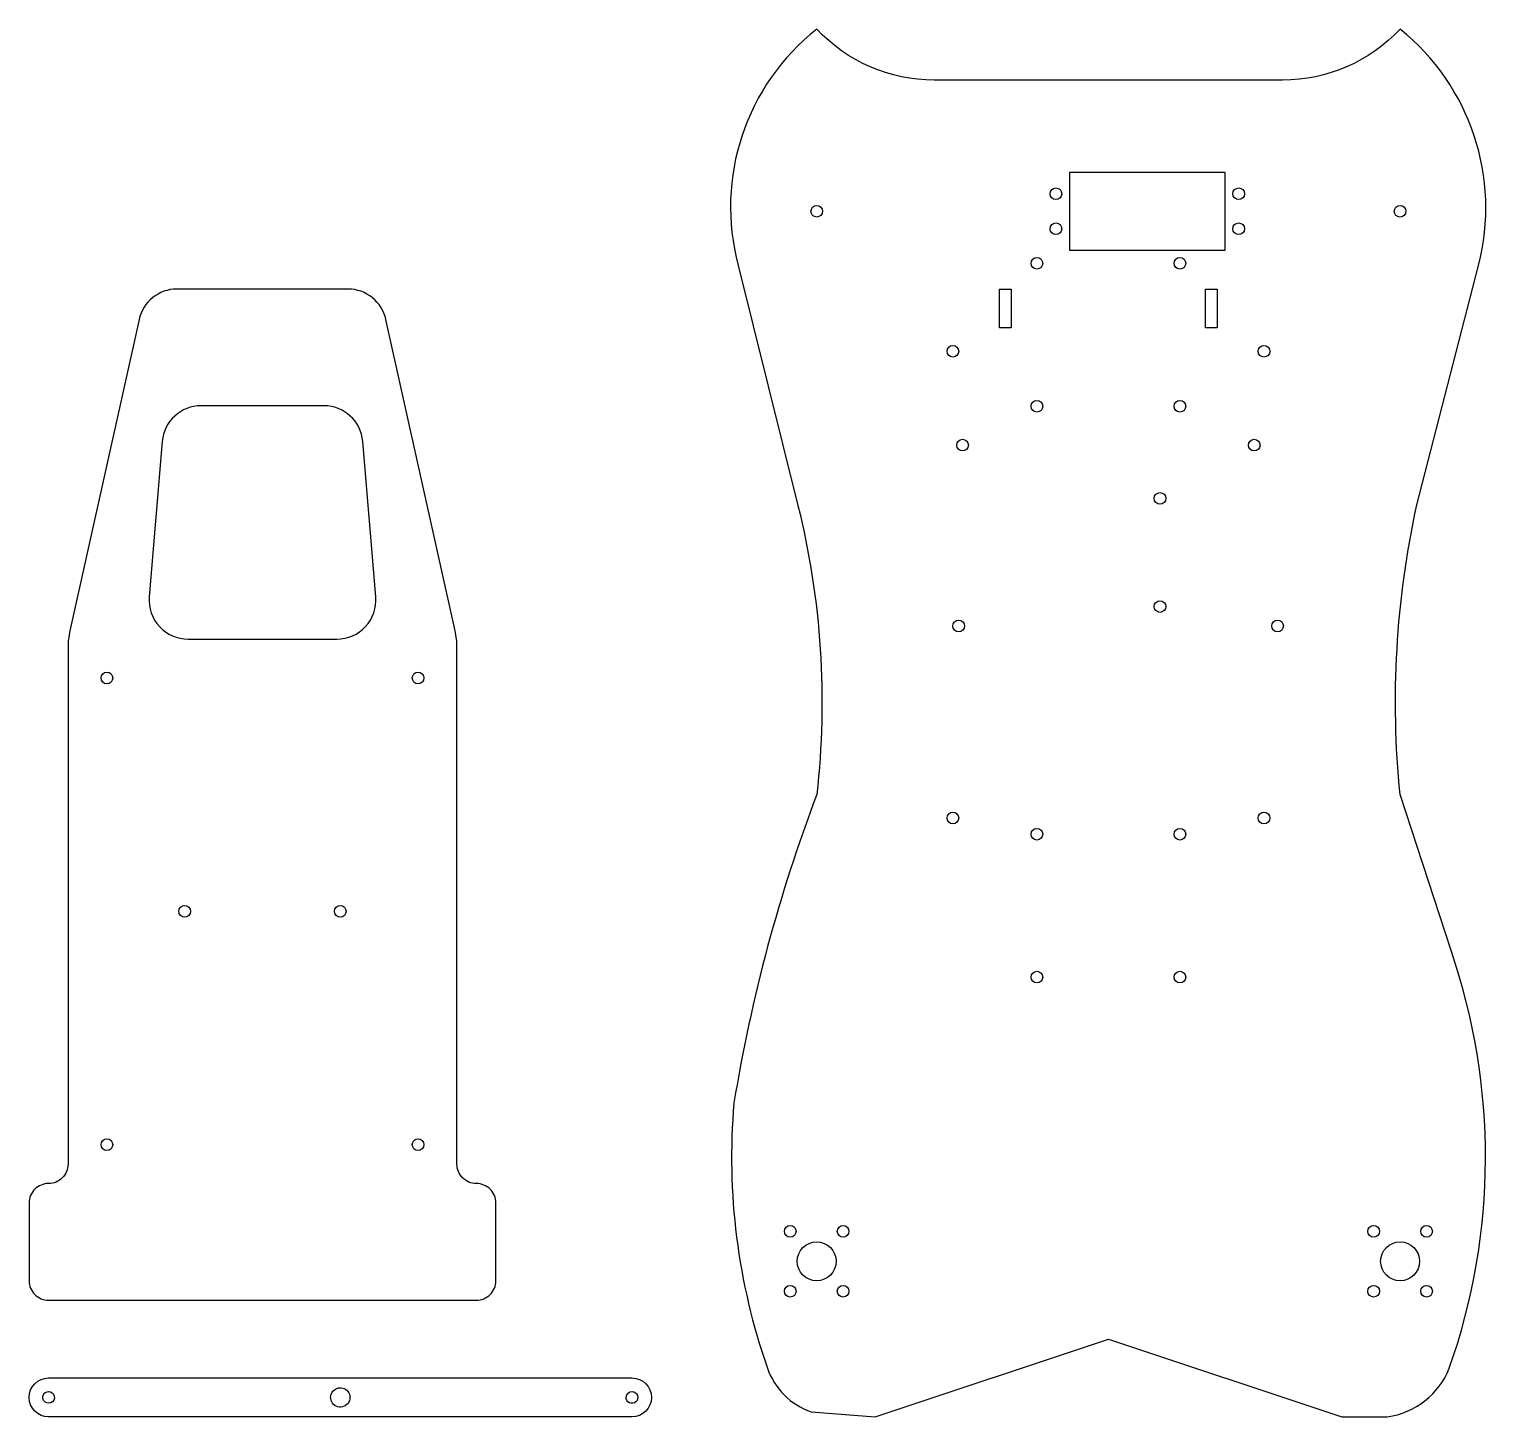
# Model space of a CAD drawing. Header units: millimetres. Extents: x 0 to 375, y 0 to 357.
import ezdxf

# ---------------------------------------------------------------- set-up
doc = ezdxf.new("R2010")
doc.units = ezdxf.units.MM
doc.layers.add('обводка', color=1, linetype='Continuous')

msp = doc.modelspace()

# ---------------------------------------------------------------- linework, layer by layer
at = {"layer": 'обводка'}
for points in [[(277.5, 20), (337.5, 0), (349.23, 0, 0.267476), (365.15, 12.49, 0.169233), (365.59, 119.91), (352.5, 160, -0.079209), (356.81, 234.5), (372.68, 296.1, 0.294642), (352.5, 356.84, -0.207468), (322.28, 343.74), (232.71, 343.74, -0.207468), (202.5, 356.84, 0.29932), (182.31, 296.1), (197.65, 234.37, -0.08954), (202.5, 160, 0.050021), (181.23, 80.78, 0.106355), (189.84, 12.49, 0.226024), (201.06, 1.26), (217.5, 0), (277.5, 20)], [(115, 30, 0.414214), (120, 35), (120, 55, 0.414214), (115, 60, -0.414214), (110, 65), (110, 197.8, 0.054722), (109.52, 202.14), (91.74, 282.17, 0.351524), (81.98, 290), (38.02, 290, 0.351524), (28.26, 282.17), (10.48, 202.14, 0.054722), (10, 197.8), (10, 65, -0.414214), (5, 60, 0.414214), (0, 55), (0, 35, 0.414214), (5, 30), (115, 30)], [(40.87, 200), (79.13, 200, 0.43878), (89.1, 210.83), (85.76, 250.83, 0.390066), (75.8, 260), (44.2, 260, 0.390066), (34.24, 250.83), (30.9, 210.83, 0.43878), (40.87, 200, 0.510726)], [(11.12, 10), (155, 10, -1), (155, 0), (5, 0, -1), (5, 10), (12.8, 10)], [(80.19, 7.49, -4.053223), (78.06, 6.57, -0.246717), (80.19, 7.49, -0.409098)], [(4.93, 6.5, -6.123306), (4.04, 6.15, -0.232949), (5.33, 6.46, -0.774508)], [(155.05, 6.5, -2.479682), (153.5, 5.1, -0.403278), (155.05, 6.5, -0.624178)]]:
    msp.add_lwpolyline(points, format="xyb", dxfattribs=at)
for points in [[(267.5, 300), (307.5, 300), (307.5, 320), (267.5, 320), (267.5, 300)], [(249.5, 280), (249.5, 290), (252.5, 290), (252.5, 280), (249.5, 280)], [(302.5, 280), (302.5, 290), (305.5, 290), (305.5, 280), (302.5, 280)]]:
    msp.add_lwpolyline(points, dxfattribs=at)
for centre, radius in [((264, 314.5), 1.5), ((311, 314.5), 1.5), ((202.5, 310), 1.5), ((352.5, 310), 1.5), ((264, 305.5), 1.5), ((311, 305.5), 1.5), ((259.11, 296.63), 1.5), ((295.88, 296.63), 1.5), ((237.5, 274), 1.5), ((317.5, 274), 1.5), ((259.11, 259.87), 1.5), ((295.88, 259.87), 1.5), ((240, 249.87), 1.5), ((315, 249.87), 1.5), ((290.76, 236.17), 1.5), ((290.76, 208.37), 1.5), ((239, 203.37), 1.5), ((321, 203.37), 1.5), ((20, 190), 1.5), ((100, 190), 1.5), ((237.5, 154), 1.5), ((317.5, 154), 1.5), ((259.11, 149.83), 1.5), ((295.88, 149.83), 1.5), ((40, 130), 1.5), ((80, 130), 1.5), ((259.11, 113.07), 1.5), ((295.88, 113.07), 1.5), ((20, 70), 1.5), ((100, 70), 1.5), ((195.7, 47.7), 1.5), ((209.3, 47.7), 1.5), ((345.7, 47.7), 1.5), ((359.3, 47.7), 1.5), ((202.5, 40), 5), ((352.5, 40), 5), ((195.7, 32.3), 1.5), ((209.3, 32.3), 1.5), ((345.7, 32.3), 1.5), ((359.3, 32.3), 1.5)]:
    msp.add_circle(centre, radius, dxfattribs=at)

doc.saveas('drawing.dxf')
